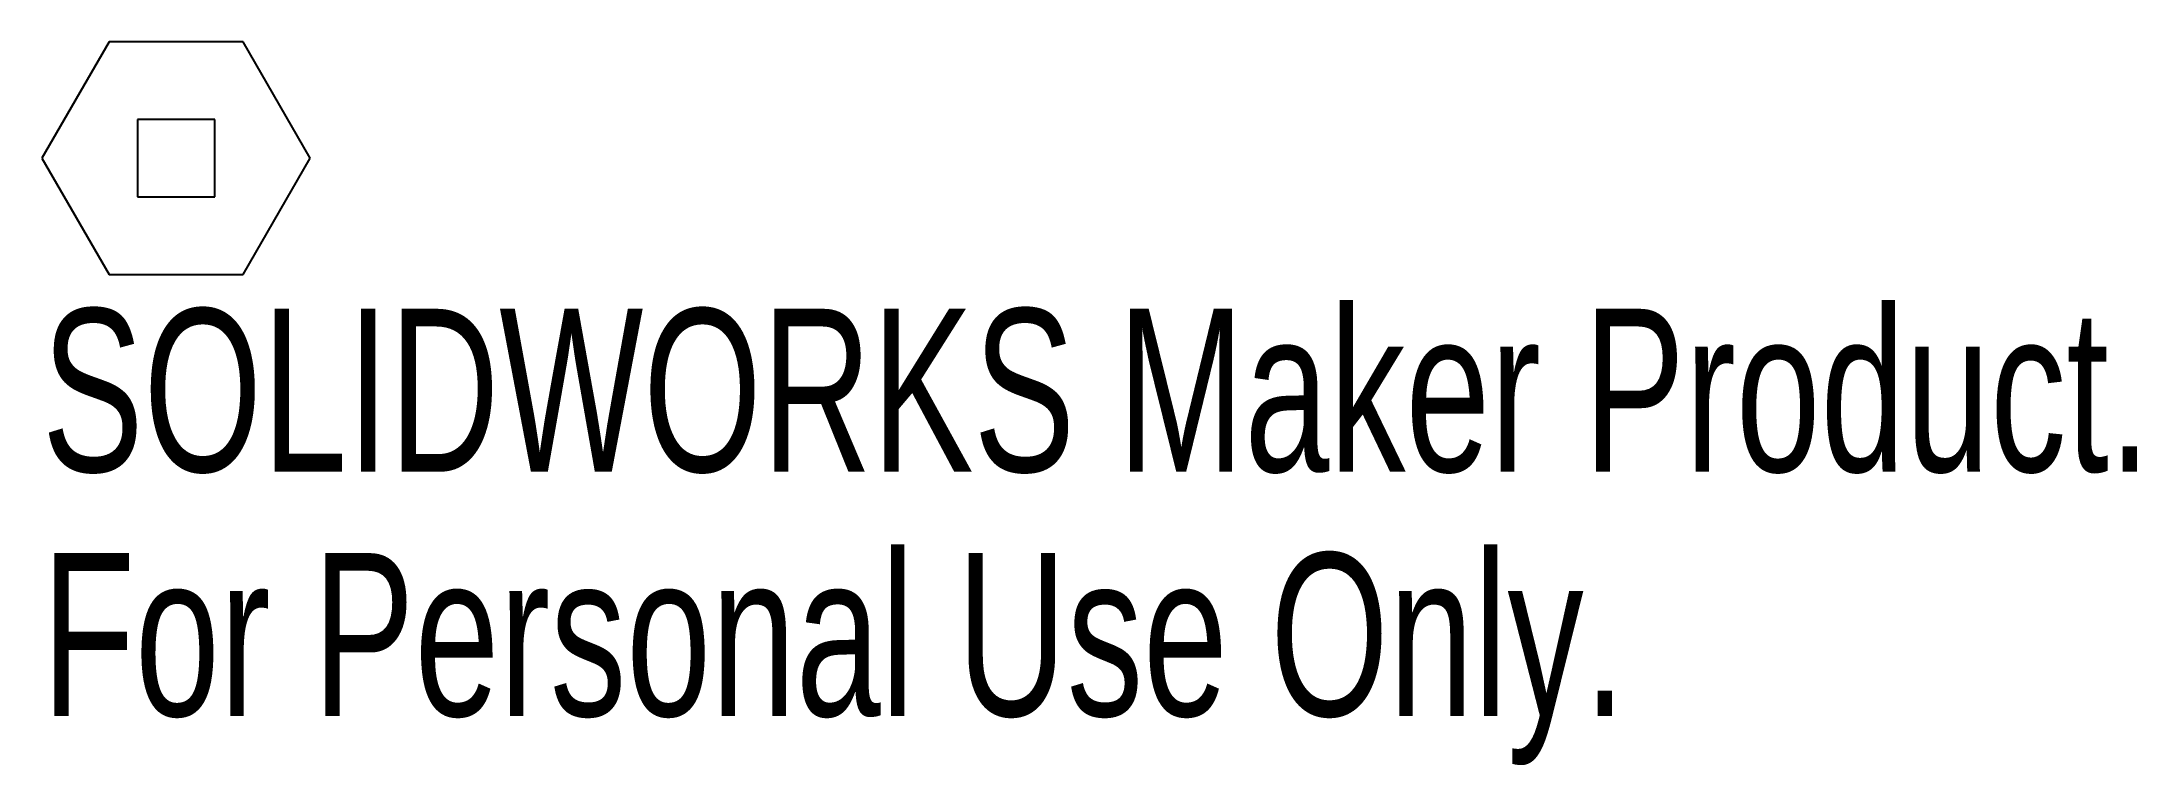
# Model space of a CAD drawing. Header units: millimetres. Extents: x -4 to 58.2, y -18 to 3.5.
import ezdxf

# ---------------------------------------------------------------- set-up
doc = ezdxf.new("R2010")
doc.units = ezdxf.units.MM
doc.styles.add('SLDTEXTSTYLE0', font='TXT', dxfattribs={"width": 0.7})

msp = doc.modelspace()

# ---------------------------------------------------------------- linework, layer by layer
at = {"color": 7, "linetype": 'Continuous', "lineweight": 25}
for p, q in [((-1.992, 3.45), (-3.984, 0)), ((1.992, 3.45), (-1.992, 3.45)), ((3.984, 0), (1.992, 3.45)), ((1.15, 1.15), (-1.15, 1.15)), ((-1.15, 1.15), (-1.15, -1.15)), ((1.15, -1.15), (1.15, 1.15)), ((-3.984, 0), (-1.992, -3.45)), ((1.992, -3.45), (3.984, 0)), ((-1.15, -1.15), (1.15, -1.15)), ((-1.992, -3.45), (1.992, -3.45))]:
    msp.add_line(p, q, dxfattribs=at)

# ---------------------------------------------------------------- texts
at = {"color": 7, "linetype": 'Continuous', "char_height": 4.83362, "attachment_point": 1, "style": 'SLDTEXTSTYLE0'}
for s, insert in [('SOLIDWORKS Maker Product.', (-3.984, -4.47)), ('For Personal Use Only.', (-3.984, -11.72))]:
    msp.add_mtext(s, dxfattribs=dict(at, insert=insert))

doc.saveas('drawing.dxf')
